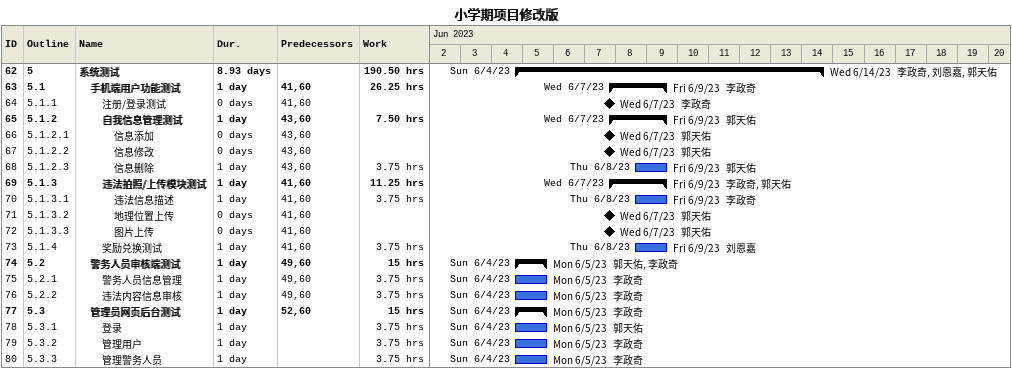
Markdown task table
小学期项目修改版

| ID | WBS | Task | Duration | Start | Finish | Predecessors | Resources | Work (h) |
|---|---|---|---|---|---|---|---|---|
| 62 | 5 | **系统测试** | 8.93d | 2023-06-04 | 2023-06-14 |  | 李政奇, 刘恩嘉, 郭天佑 | 190.50 |
| 63 | 5.1 | **手机端用户功能测试** | 1d | 2023-06-07 | 2023-06-09 | 41, 60 | 李政奇 | 26.25 |
| 64 | 5.1.1 | 注册/登录测试 | 0d | 2023-06-07 | 2023-06-07 | 41, 60 | 李政奇 |  |
| 65 | 5.1.2 | **自我信息管理测试** | 1d | 2023-06-07 | 2023-06-09 | 43, 60 | 郭天佑 | 7.50 |
| 66 | 5.1.2.1 | 信息添加 | 0d | 2023-06-07 | 2023-06-07 | 43, 60 | 郭天佑 |  |
| 67 | 5.1.2.2 | 信息修改 | 0d | 2023-06-07 | 2023-06-07 | 43, 60 | 郭天佑 |  |
| 68 | 5.1.2.3 | 信息删除 | 1d | 2023-06-08 | 2023-06-09 | 43, 60 | 郭天佑 | 3.75 |
| 69 | 5.1.3 | **违法拍照/上传模块测试** | 1d | 2023-06-07 | 2023-06-09 | 41, 60 | 李政奇, 郭天佑 | 11.25 |
| 70 | 5.1.3.1 | 违法信息描述 | 1d | 2023-06-08 | 2023-06-09 | 41, 60 | 李政奇 | 3.75 |
| 71 | 5.1.3.2 | 地理位置上传 | 0d | 2023-06-07 | 2023-06-07 | 41, 60 | 郭天佑 |  |
| 72 | 5.1.3.3 | 图片上传 | 0d | 2023-06-07 | 2023-06-07 | 41, 60 | 郭天佑 |  |
| 73 | 5.1.4 | 奖励兑换测试 | 1d | 2023-06-08 | 2023-06-09 | 41, 60 | 刘恩嘉 | 3.75 |
| 74 | 5.2 | **警务人员审核端测试** | 1d | 2023-06-04 | 2023-06-05 | 49, 60 | 郭天佑, 李政奇 | 15 |
| 75 | 5.2.1 | 警务人员信息管理 | 1d | 2023-06-04 | 2023-06-05 | 49, 60 | 李政奇 | 3.75 |
| 76 | 5.2.2 | 违法内容信息审核 | 1d | 2023-06-04 | 2023-06-05 | 49, 60 | 李政奇 | 3.75 |
| 77 | 5.3 | **管理员网页后台测试** | 1d | 2023-06-04 | 2023-06-05 | 52, 60 | 李政奇 | 15 |
| 78 | 5.3.1 | 登录 | 1d | 2023-06-04 | 2023-06-05 |  | 郭天佑 | 3.75 |
| 79 | 5.3.2 | 管理用户 | 1d | 2023-06-04 | 2023-06-05 |  | 李政奇 | 3.75 |
| 80 | 5.3.3 | 管理警务人员 | 1d | 2023-06-04 | 2023-06-05 |  | 李政奇 | 3.75 |
